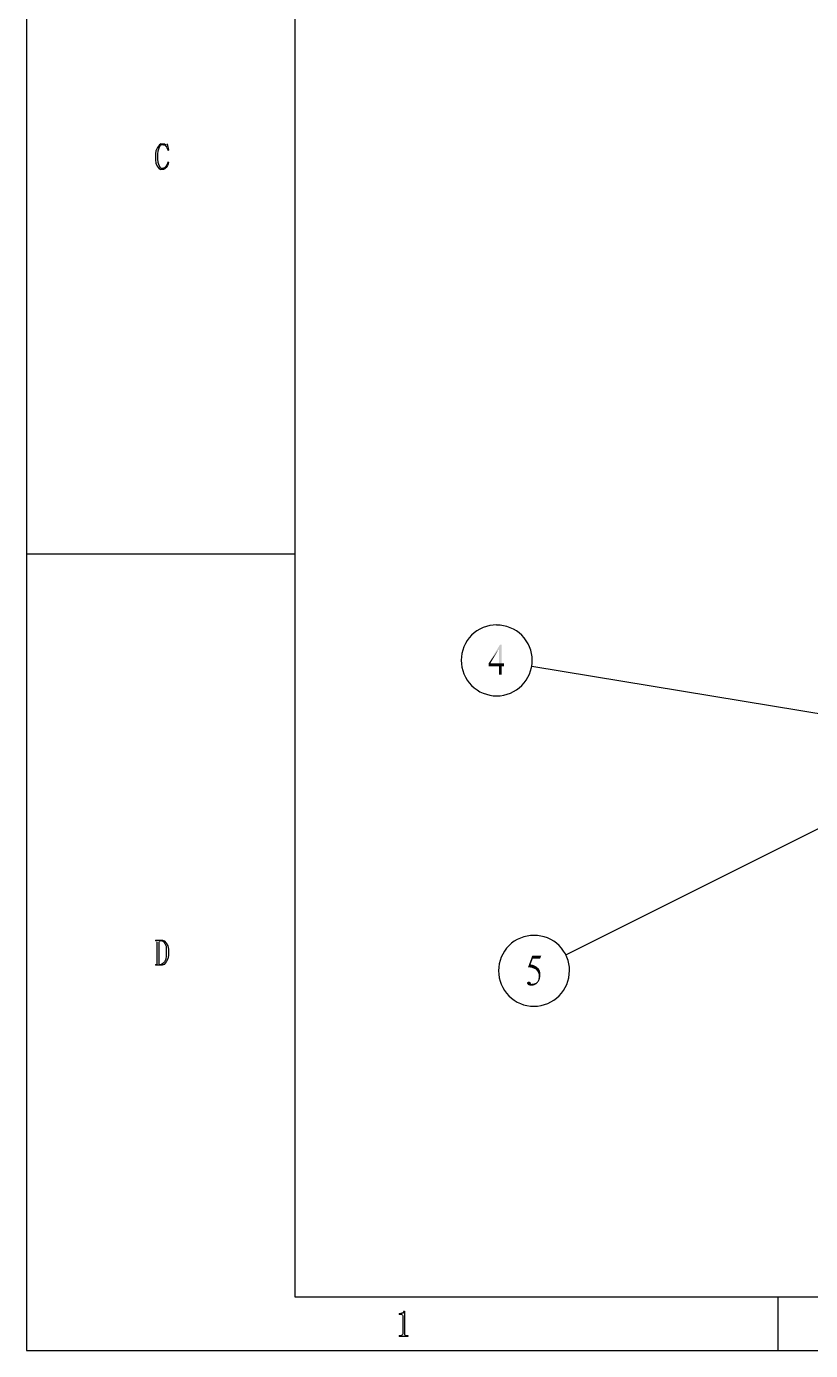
# Model space of a CAD drawing. Header units: millimetres. Extents: x 25 to 550, y -188 to 205.
# Drawn here: x 25.3 to 116.6, y -187.8 to -33.4 of the extents above; entities that cross this region are included whole.
import ezdxf

# ---------------------------------------------------------------- set-up
doc = ezdxf.new("R2010")
doc.units = ezdxf.units.MM
doc.layers.add('PDF_图层 1', color=7, linetype='Continuous', true_color=0x231f20)

msp = doc.modelspace()

# ---------------------------------------------------------------- linework, layer by layer
at = {"layer": 'PDF_图层 1', "color": 7, "lineweight": -3}
for points in [[(25.27, 183.43), (25.27, -187.75)], [(56.53, 177.2), (56.53, -181.49)], [(40.53, -47.52), (40.34, -47.91)], [(40.76, -47.21), (40.53, -47.52)], [(40.7, -47.6), (40.56, -47.97)], [(40.84, -47.29), (40.7, -47.6)], [(40.96, -47.09), (40.76, -47.21)], [(40.98, -47.21), (40.84, -47.29)], [(40.96, -47.09), (41.21, -47.09)], [(41.24, -47.21), (40.98, -47.21)], [(41.21, -47.09), (41.27, -47.09)], [(41.24, -47.21), (41.38, -47.23)], [(41.27, -47.09), (41.35, -47.12), (41.44, -47.18)], [(41.38, -47.23), (41.49, -47.38)], [(41.44, -47.18), (41.49, -47.18)], [(41.49, -47.18), (41.55, -47.18)], [(41.49, -47.38), (41.6, -47.54)], [(41.6, -47.55), (41.69, -47.71)], [(41.66, -47.09), (41.8, -47.86)], [(41.69, -47.71), (41.72, -47.88)], [(40.34, -47.91), (40.28, -48.28)], [(40.28, -48.28), (40.28, -48.98)], [(40.28, -48.98), (40.34, -49.35)], [(40.34, -49.35), (40.5, -49.72)], [(40.56, -47.97), (40.53, -48.28)], [(40.53, -48.28), (40.53, -48.9)], [(40.53, -48.9), (40.56, -49.24)], [(40.56, -49.24), (40.67, -49.58)], [(41.69, -49.38), (41.63, -49.55)], [(41.72, -49.21), (41.69, -49.38)], [(41.8, -47.86), (41.72, -47.88)], [(41.72, -49.21), (41.8, -49.27)], [(41.8, -49.27), (41.77, -49.44)], [(40.5, -49.72), (40.73, -50)], [(40.67, -49.58), (40.82, -49.86)], [(40.73, -50), (40.93, -50.08)], [(40.81, -49.86), (40.96, -49.94)], [(41.24, -50.08), (40.93, -50.08)], [(40.96, -49.94), (41.24, -49.94)], [(41.35, -49.89), (41.24, -49.94)], [(41.38, -50.03), (41.24, -50.08)], [(41.49, -49.75), (41.35, -49.89)], [(41.55, -49.86), (41.38, -50.03)], [(41.63, -49.55), (41.49, -49.75)], [(41.69, -49.63), (41.55, -49.86)], [(41.77, -49.44), (41.69, -49.63)], [(56.53, -94.95), (25.27, -94.95)], [(84.15, -107.98), (122.53, -114.33)], [(123.09, -124.15), (88.13, -141.65)], [(40.28, -139.93), (40.28, -140.01)], [(40.28, -139.93), (41.1, -139.93)], [(40.39, -140.01), (40.28, -140.01)], [(40.45, -140.12), (40.45, -142.63)], [(40.67, -140.12), (40.67, -142.63)], [(40.79, -140.04), (40.73, -140.07)], [(41.04, -140.01), (40.81, -140.01)], [(41.04, -140.01), (41.21, -140.09)], [(41.1, -139.93), (41.32, -140.01)], [(41.21, -140.09), (41.38, -140.32)], [(41.32, -140.01), (41.55, -140.26)], [(41.38, -140.32), (41.52, -140.63)], [(41.55, -140.26), (41.75, -140.6)], [(41.55, -141.76), (41.49, -142.15)], [(41.52, -140.63), (41.55, -141)], [(41.55, -141), (41.55, -141.76)], [(41.75, -140.6), (41.8, -140.97)], [(41.8, -141.7), (41.75, -142.1)], [(41.8, -140.97), (41.8, -141.7)], [(40.28, -142.75), (40.28, -142.83)], [(40.28, -142.75), (40.39, -142.75)], [(41.07, -142.83), (40.28, -142.83)], [(40.45, -142.66), (40.45, -142.72)], [(40.7, -142.66), (40.73, -142.72)], [(40.79, -142.75), (40.98, -142.75)], [(41.15, -142.66), (40.98, -142.75)], [(41.32, -142.75), (41.07, -142.83)], [(41.35, -142.46), (41.15, -142.66)], [(41.55, -142.46), (41.32, -142.75)], [(41.49, -142.15), (41.35, -142.46)], [(41.75, -142.1), (41.55, -142.46)], [(56.53, -181.49), (543.94, -181.49)], [(112.77, -181.49), (112.77, -187.72)], [(68.69, -183.43), (68.69, -183.55)], [(68.69, -183.43), (68.89, -183.43)], [(68.97, -183.55), (68.69, -183.55)], [(68.97, -183.41), (68.89, -183.44)], [(69.09, -183.38), (68.97, -183.41)], [(69.03, -183.58), (69.06, -183.63)], [(69.17, -183.29), (69.09, -183.38)], [(69.2, -183.24), (69.17, -183.29)], [(69.23, -183.15), (69.2, -183.24)], [(69.23, -183.15), (69.29, -183.15)], [(69.29, -183.15), (69.29, -185.81)], [(69.09, -183.66), (69.09, -185.81)], [(68.69, -186), (68.69, -186.12)], [(68.69, -186), (68.89, -186)], [(69.68, -186.12), (68.69, -186.12)], [(68.89, -186), (68.95, -186)], [(69, -185.95), (68.95, -186)], [(69.06, -185.89), (69, -185.95)], [(69.09, -185.8), (69.06, -185.89)], [(69.29, -185.8), (69.31, -185.89)], [(69.31, -185.89), (69.37, -185.95)], [(69.37, -185.95), (69.43, -186)], [(69.43, -186), (69.48, -186)], [(69.48, -186), (69.68, -186)], [(69.68, -186), (69.68, -186.12)], [(25.27, -187.75), (550.2, -187.75)]]:
    msp.add_lwpolyline(points, dxfattribs=at)
for centre, radius, start, end in [((80.02, -107.29), 4.11, 89.816, 180.184), ((80.05, -107.32), 4.13, 0.1508, 90.2403), ((80.05, -107.32), 4.13, 179.7606, 269.8548), ((80.03, -107.3), 4.15, 270.0872, 359.9063), ((84.37, -143.47), 4.11, 89.8118, 180.1882), ((84.4, -143.49), 4.13, 0.1508, 90.2403), ((84.39, -143.5), 4.13, 179.7555, 269.8534), ((84.37, -143.47), 4.15, 270.0928, 359.9072)]:
    msp.add_arc(centre, radius, start, end, dxfattribs=at)
at = {"layer": 'PDF_图层 1', "color": 7, "lineweight": -3, "transparency": 33554559}
for points in [[(41.55, -47.18), (41.55, -47.21), (41.58, -47.18), (41.58, -47.21)], [(41.58, -47.18), (41.58, -47.21), (41.61, -47.18), (41.61, -47.21)], [(41.6, -47.15), (41.6, -47.18), (41.63, -47.15), (41.63, -47.18)], [(41.63, -47.15), (41.63, -47.18), (41.66, -47.15), (41.66, -47.18)], [(41.66, -47.12), (41.66, -47.15), (41.69, -47.12), (41.69, -47.15)], [(84.15, -107.98), (84.15, -108.01), (84.18, -107.98), (84.18, -108.01)], [(40.42, -140.04), (40.42, -140.07), (40.45, -140.04), (40.45, -140.07)], [(40.45, -140.07), (40.45, -140.09), (40.48, -140.07), (40.48, -140.09)], [(40.45, -140.09), (40.45, -140.12), (40.48, -140.09), (40.48, -140.12)], [(40.45, -140.12), (40.45, -140.15), (40.48, -140.12), (40.48, -140.15)], [(40.7, -140.09), (40.7, -140.12), (40.73, -140.09), (40.73, -140.12)], [(40.73, -140.07), (40.73, -140.09), (40.76, -140.07), (40.76, -140.09)], [(40.81, -140.01), (40.81, -140.04), (40.84, -140.01), (40.84, -140.04)], [(88.13, -141.65), (88.13, -141.68), (88.16, -141.65), (88.16, -141.68)], [(40.39, -142.75), (40.39, -142.78), (40.42, -142.75), (40.42, -142.78)], [(40.42, -142.72), (40.42, -142.75), (40.45, -142.72), (40.45, -142.75)], [(40.45, -142.66), (40.45, -142.69), (40.48, -142.66), (40.48, -142.69)], [(40.67, -142.63), (40.67, -142.66), (40.7, -142.63), (40.7, -142.66)], [(40.73, -142.72), (40.73, -142.75), (40.76, -142.72), (40.76, -142.75)], [(40.76, -142.72), (40.76, -142.75), (40.79, -142.72), (40.79, -142.75)], [(69, -183.55), (69, -183.58), (69.03, -183.55), (69.03, -183.58)], [(69.03, -183.58), (69.03, -183.6), (69.06, -183.58), (69.06, -183.6)], [(69.09, -183.66), (69.09, -183.69), (69.12, -183.66), (69.12, -183.69)]]:
    msp.add_solid(points, dxfattribs=at)
at = {"layer": 'PDF_图层 1', "color": 7, "transparency": 33554559}
for points in [[(80.6, -105.47), (80.29, -105.98), (79.1, -107.65)], [(80.6, -105.47), (79.1, -107.65), (80.43, -105.47)], [(79.1, -107.65), (80.29, -105.98), (79.3, -107.67)], [(80.29, -107.67), (80.29, -105.98), (80.6, -105.47)], [(80.29, -107.67), (80.6, -105.47), (80.6, -107.67)], [(79.3, -107.67), (79.1, -108.01), (79.1, -107.65)], [(80.6, -107.67), (80.88, -107.67), (79.1, -108.01)], [(80.29, -107.67), (80.6, -107.67), (79.1, -108.01)], [(79.3, -107.67), (80.29, -107.67), (79.1, -108.01)], [(80.29, -108.01), (79.1, -108.01), (80.88, -107.67)], [(80.6, -108.01), (80.29, -108.01), (80.88, -107.67)], [(80.6, -108.01), (80.29, -108.97), (80.29, -108.01)], [(80.29, -108.97), (80.6, -108.01), (80.6, -108.97)], [(80.6, -108.01), (80.88, -107.67), (80.88, -108.01)], [(84.24, -142.07), (83.68, -143.09), (84.18, -141.73)], [(84.18, -141.73), (85.23, -141.73), (84.24, -142.07)], [(84.24, -142.07), (85.23, -141.73), (85.09, -142.07)], [(84.24, -142.07), (83.99, -142.75), (83.68, -143.09)], [(83.99, -142.75), (84.24, -142.8), (83.68, -143.09)], [(84.24, -142.8), (84.47, -142.89), (83.68, -143.09)], [(84.47, -142.89), (84.66, -143), (83.68, -143.09)], [(83.84, -143.09), (83.68, -143.09), (84.66, -143)], [(83.99, -143.11), (83.84, -143.09), (84.66, -143)], [(84.13, -143.14), (83.99, -143.11), (84.66, -143)], [(84.13, -143.14), (84.66, -143), (84.83, -143.14)], [(84.83, -143.14), (84.21, -143.17), (84.13, -143.14)], [(84.35, -143.23), (84.21, -143.17), (84.83, -143.14)], [(84.44, -143.28), (84.35, -143.23), (84.83, -143.14)], [(84.44, -143.28), (84.83, -143.14), (84.97, -143.28)], [(84.97, -143.28), (84.55, -143.31), (84.44, -143.28)], [(84.63, -143.4), (84.55, -143.31), (84.97, -143.28)], [(84.63, -143.4), (84.97, -143.28), (85.06, -143.45)], [(85.06, -143.45), (84.75, -143.54), (84.63, -143.4)], [(84.75, -143.54), (85.06, -143.45), (85.11, -143.68)], [(84.01, -144.92), (83.56, -144.95), (83.59, -144.89)], [(83.59, -145), (83.56, -144.95), (84.01, -144.92)], [(83.93, -144.81), (83.59, -144.86), (83.62, -144.81)], [(83.59, -144.86), (83.93, -144.81), (83.99, -144.86)], [(83.99, -144.86), (83.59, -144.89), (83.59, -144.86)], [(83.59, -144.89), (83.99, -144.86), (84.01, -144.92)], [(83.59, -145), (84.01, -144.92), (84.04, -145.03)], [(84.04, -145.03), (83.62, -145.03), (83.59, -145)], [(83.87, -144.78), (83.62, -144.81), (83.68, -144.78)], [(83.62, -144.81), (83.87, -144.78), (83.93, -144.81)], [(83.65, -145.09), (83.62, -145.03), (84.69, -145.03)], [(83.65, -145.09), (84.69, -145.03), (84.52, -145.12)], [(83.68, -144.78), (83.79, -144.75), (83.87, -144.78)], [(84.27, -145), (84.04, -145.03), (84.15, -145)], [(84.69, -145.03), (84.04, -145.03), (84.27, -145)], [(84.27, -145), (84.38, -144.98), (84.83, -144.86)], [(84.27, -145), (84.83, -144.86), (84.69, -145.03)], [(84.38, -144.98), (84.47, -144.95), (84.83, -144.86)], [(84.47, -144.95), (84.55, -144.92), (84.83, -144.86)], [(84.55, -144.92), (84.63, -144.89), (84.83, -144.86)], [(84.83, -144.86), (84.63, -144.89), (84.69, -144.83)], [(84.69, -144.83), (84.75, -144.78), (84.97, -144.69)], [(84.69, -144.83), (84.97, -144.69), (84.83, -144.86)], [(85.11, -143.68), (84.86, -143.71), (84.75, -143.54)], [(84.97, -144.69), (84.75, -144.78), (84.83, -144.64)], [(84.83, -144.64), (84.89, -144.5), (85.06, -144.47)], [(84.83, -144.64), (85.06, -144.47), (84.97, -144.69)], [(84.92, -143.9), (84.86, -143.71), (85.11, -143.68)], [(85.06, -144.47), (84.89, -144.5), (84.92, -144.3)], [(84.92, -143.9), (85.11, -143.68), (85.14, -143.96)], [(85.14, -143.96), (84.95, -144.1), (84.92, -143.9)], [(85.11, -144.21), (84.92, -144.3), (84.95, -144.1)], [(84.92, -144.3), (85.11, -144.21), (85.06, -144.47)], [(84.95, -144.1), (85.14, -143.96), (85.11, -144.21)], [(84.52, -145.12), (83.7, -145.15), (83.65, -145.09)], [(83.79, -145.17), (83.7, -145.15), (84.52, -145.12)], [(83.87, -145.2), (83.79, -145.17), (84.52, -145.12)], [(83.87, -145.2), (84.52, -145.12), (84.35, -145.2)], [(84.35, -145.2), (84.01, -145.23), (83.87, -145.2)], [(84.01, -145.23), (84.35, -145.2), (84.15, -145.23)]]:
    msp.add_solid(points, dxfattribs=at)

doc.saveas('drawing.dxf')
